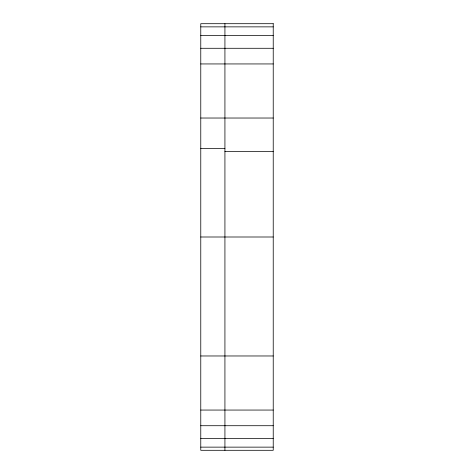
<?xml version="1.0" encoding="UTF-8"?>
<svg xmlns="http://www.w3.org/2000/svg" width="474" height="474" viewBox="0 0 474 474"><rect width="100%" height="100%" fill="white"/><g stroke="black" fill="none" stroke-linecap="round" stroke-linejoin="round"><path stroke-width="0.71" d="M200.769 26.864L273.231 26.864M200.769 35.491L273.231 35.491M200.769 48.283L273.231 48.283M200.769 63.943L273.231 63.943M200.769 118.026L273.231 118.026M200.769 148.356L224.925 148.356M224.925 151.633L273.231 151.633M200.769 237L273.231 237M200.769 355.974L273.231 355.974M200.769 410.057L273.231 410.057M200.769 425.717L273.231 425.717M200.769 438.509L273.231 438.509M200.769 447.136L273.231 447.136M224.925 23.7L224.925 450.3M273.231 23.7L200.769 23.7L200.769 450.3L273.231 450.3L273.231 23.7"/></g></svg>
